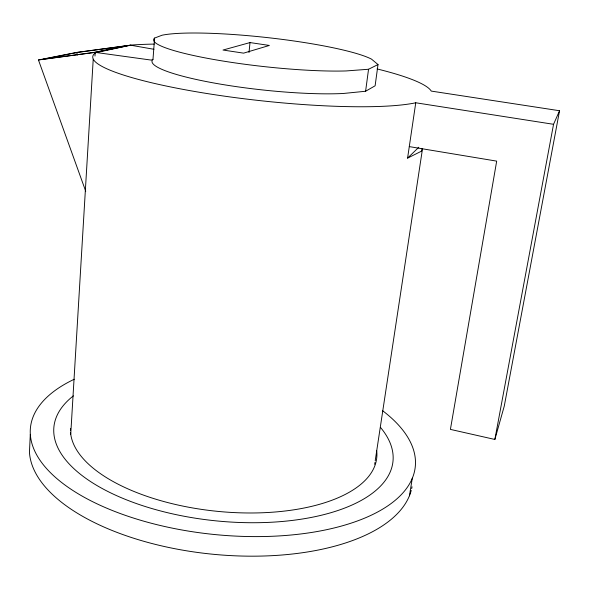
<?xml version="1.0" encoding="UTF-8"?>
<svg xmlns="http://www.w3.org/2000/svg" width="589" height="589" viewBox="0 0 589 589"><rect width="100%" height="100%" fill="white"/><g stroke="black" fill="none" stroke-linecap="round" stroke-linejoin="round"><path stroke-width="0.88" d="M30.304 434.351L29.45 452.168A192.389 90.043 5.7 0 0 212.025 554.161A192.389 90.043 5.7 0 0 411.232 490.416M70.739 434.167L93.224 59.209M94.991 56.021L95.212 52.369L130.949 45.103A170.677 25.349 6.3 0 1 154.215 44.094M152.993 59.312L154.605 38.057L162.063 35.222A112.263 14.592 6.3 0 1 269.843 37.88A112.263 14.592 6.3 0 1 371.512 59.136L378.013 64.547L375.119 85.795L365.6 91.251L343.232 93.489A111.623 16.485 6.3 0 1 214.786 83.152A111.623 16.485 6.3 0 1 152.993 59.312L151.24 60.093L95.212 52.369L38.454 59.975L85.729 191.278M249.007 52.487L250.016 42.577L269.364 45.449L243.603 53.143L223.025 50.036L250.016 42.577M365.6 91.251L368.545 69.259L378.013 64.547M422.114 148.634L421.555 151.137L407.581 158.124L415.76 102.78L553.542 124.301L559.55 110.739L431.244 91.089A170.677 25.349 6.3 0 0 377.048 68.928M374.678 464.287L374.943 462.498M375.215 460.708L422.446 149.142M409.436 495.783L412.307 478.194M409.281 146.609L496.682 161.128L450.408 429.396L494.856 439.453L553.542 124.301M559.55 110.739L504.265 406.123L494.856 439.453M407.581 158.124L418.794 147.257M153.92 49.285L130.493 45.169L95.558 52.76A170.677 25.349 6.3 0 0 210.133 94.019A170.677 25.349 6.3 0 0 415.76 102.78M38.454 59.975L76.644 52.428L130.493 45.169M368.545 69.259L346.118 70.945A112.263 14.592 6.3 0 1 216.951 60.034A112.263 14.592 6.3 0 1 154.605 38.057M76.644 52.428L77.557 55.013M380.509 427.445A170.412 77.1 5.8 0 1 214.882 520.742A170.412 77.1 5.8 0 1 73.375 395.867M376.71 450.857A153.847 69.48 5.8 0 1 230.247 512.364A153.847 69.48 5.8 0 1 70.54 432.304M70.452 430.434A153.847 69.48 5.8 0 1 70.474 428.578M412.028 486.786A192.389 90.043 5.7 0 1 411.674 488.605M382.651 410.747A193.398 87.739 5.8 0 1 345.25 524.968A193.398 87.739 5.8 0 1 86.554 498.544A193.398 87.739 5.8 0 1 74.266 379.25M126.37 45.809L93.732 52.465L42.916 59.275L77.947 52.34L126.37 45.809"/></g></svg>
